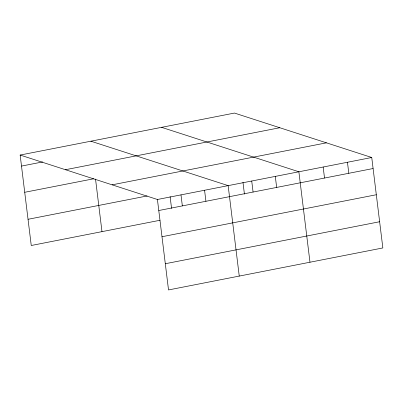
<?xml version="1.0" encoding="UTF-8"?>
<svg xmlns="http://www.w3.org/2000/svg" width="403" height="403" viewBox="0 0 403 403"><rect width="100%" height="100%" fill="white"/><g stroke="black" fill="none" stroke-linecap="round" stroke-linejoin="round"><path stroke-width="0.6" d="M20.15 155.054L234.475 113.062L371.747 157.502L382.85 247.946L168.525 289.938L157.422 199.495L20.15 155.054L31.253 245.498L160.016 220.27M21.505 166.081L42.663 161.935M65.447 169.718L279.773 127.731M24.724 192.286L93.637 178.786M112.12 184.831L326.445 142.838M28.039 219.287L147.125 195.959M157.422 199.495L371.747 157.502M158.772 210.522L373.097 168.53M161.991 236.727L376.316 194.74M165.306 263.728L379.631 221.741M161.603 127.343L298.875 171.779L309.978 262.222M90.877 141.196L228.148 185.637L239.251 276.08M347.457 162.263L348.807 173.29M323.166 167.023L324.521 178.05M275.299 176.398L276.654 187.425M251.724 181.018L253.079 192.045M242.974 182.292L244.43 194.145M204.573 190.256L205.928 201.283M180.997 194.876L182.347 205.903M170.106 196.568L171.562 208.422M95.526 179.043L101.984 231.639"/></g></svg>
